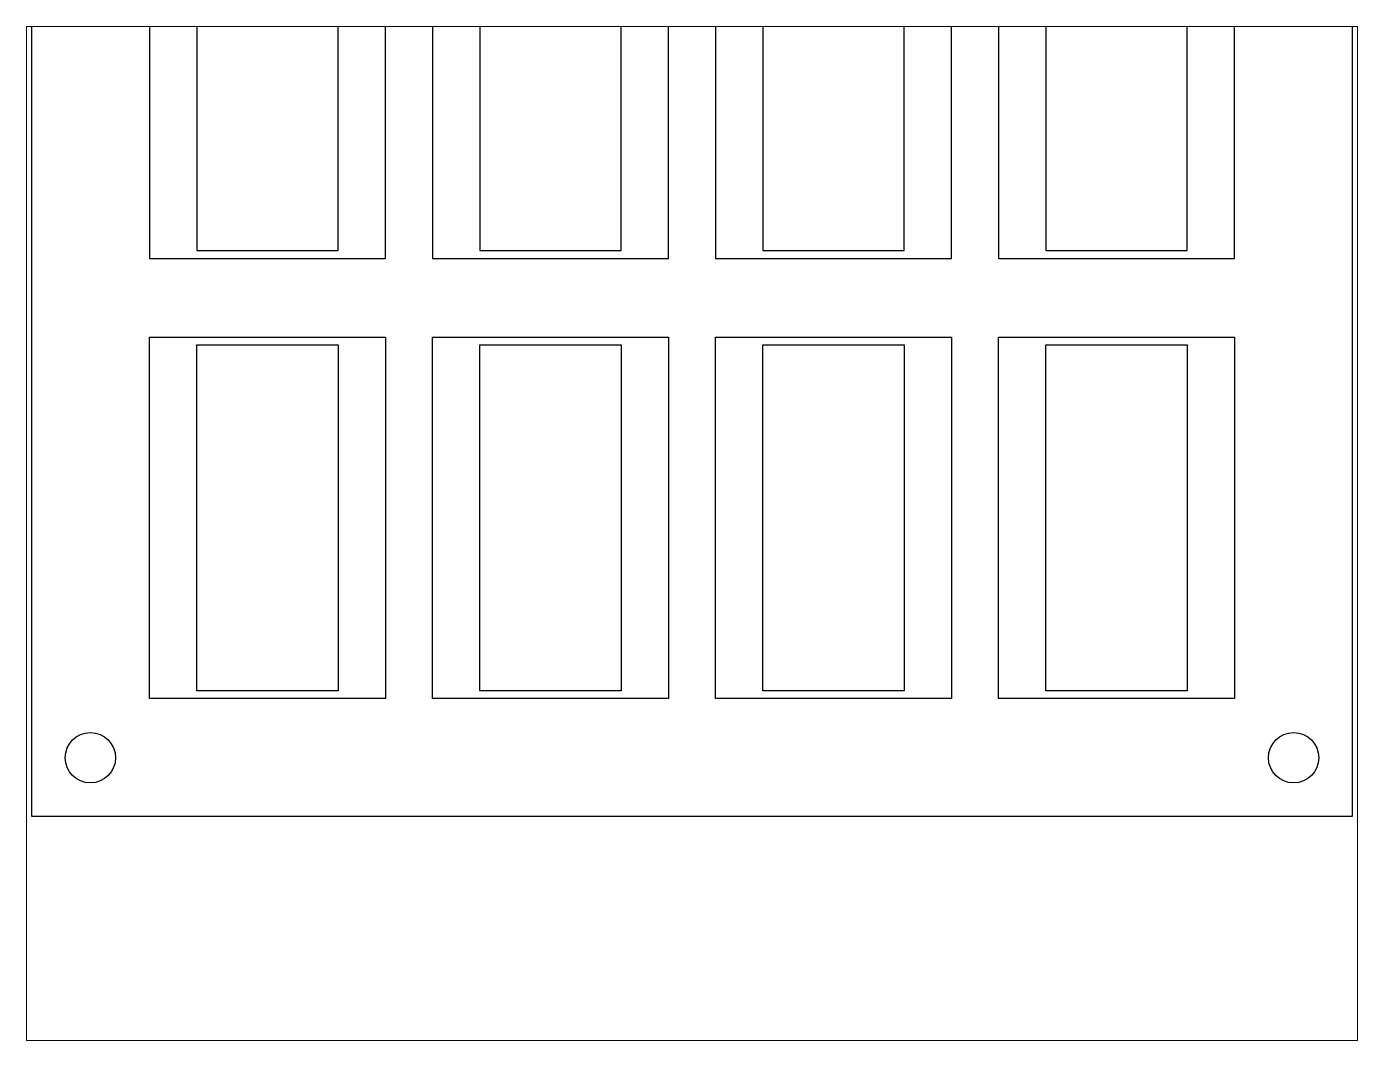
# Paper-space layout 'Layout1' of a CAD drawing. Header units: millimetres. Extents: x 1.05 to 9.45, y 0.8 to 7.2.
# The model-space entities are those that its viewports show. They can reach past a viewport. Long polylines and large blocks are cut down to what shows.
import ezdxf

# ---------------------------------------------------------------- set-up
doc = ezdxf.new("R2010")
doc.units = ezdxf.units.MM
doc.header["$LTSCALE"] = 0.2
doc.header["$MEASUREMENT"] = 0
doc.layers.add('connectorOutline', color=9, linetype='Continuous')
doc.layers.add('Cut', color=20, linetype='Continuous')

msp = doc.modelspace()

# ---------------------------------------------------------------- linework, layer by layer
at = {"layer": 'connectorOutline'}
for points in [[(12.755, 42.307), (27.755, 42.307), (27.755, 65.307), (12.755, 65.307)], [(30.755, 42.307), (45.755, 42.307), (45.755, 65.307), (30.755, 65.307)], [(48.755, 42.307), (63.755, 42.307), (63.755, 65.307), (48.755, 65.307)], [(66.755, 42.307), (81.755, 42.307), (81.755, 65.307), (66.755, 65.307)], [(12.755, 37.307), (27.755, 37.307), (27.755, 14.307), (12.755, 14.307)], [(30.755, 37.307), (45.755, 37.307), (45.755, 14.307), (30.755, 14.307)], [(48.755, 37.307), (63.755, 37.307), (63.755, 14.307), (48.755, 14.307)], [(66.755, 37.307), (81.755, 37.307), (81.755, 14.307), (66.755, 14.307)]]:
    msp.add_lwpolyline(points, close=True, dxfattribs=at)
at = {"layer": 'Cut'}
for points in [[(5.255, 72.807), (89.255, 72.807), (89.255, 6.807), (5.255, 6.807)], [(15.755, 42.807), (24.755, 42.807), (24.755, 64.807), (15.755, 64.807)], [(33.755, 42.807), (42.755, 42.807), (42.755, 64.807), (33.755, 64.807)], [(51.755, 42.807), (60.755, 42.807), (60.755, 64.807), (51.755, 64.807)], [(69.755, 42.807), (78.755, 42.807), (78.755, 64.807), (69.755, 64.807)], [(15.755, 36.807), (24.755, 36.807), (24.755, 14.807), (15.755, 14.807)], [(33.755, 36.807), (42.755, 36.807), (42.755, 14.807), (33.755, 14.807)], [(51.755, 36.807), (60.755, 36.807), (60.755, 14.807), (51.755, 14.807)], [(69.755, 36.807), (78.755, 36.807), (78.755, 14.807), (69.755, 14.807)]]:
    msp.add_lwpolyline(points, close=True, dxfattribs=at)
for centre in [(8.987, 10.54), (85.522, 10.54)]:
    msp.add_circle(centre, 1.6, dxfattribs=at)

psp = doc.layouts.get("Layout1")

# ---------------------------------------------------------------- viewports
at = {"layer": '0'}
psp.add_viewport(center=(5.25, 4), size=(8.4, 6.4), view_center_point=(47.2545, 24.8075), view_height=64.493572, dxfattribs=at)

doc.saveas('drawing.dxf')
